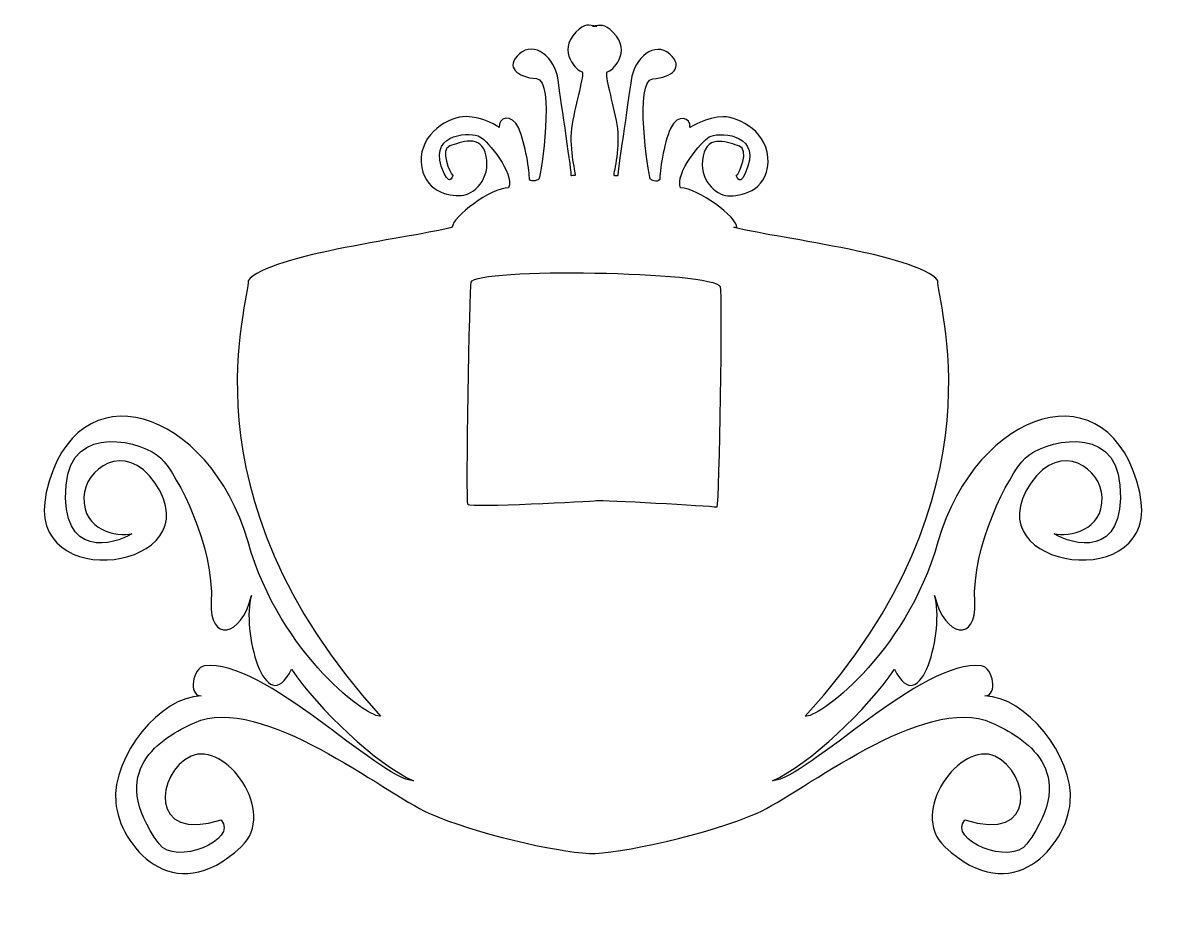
# Model space of a CAD drawing. Header units: centimetres. Extents: x -11 to 11, y -8.9 to 8.2.
import ezdxf

# ---------------------------------------------------------------- set-up
doc = ezdxf.new("R2010")
doc.units = ezdxf.units.CM
doc.header["$MEASUREMENT"] = 0
doc.layers.add('Camada 1', color=7, linetype='Continuous')

msp = doc.modelspace()

# ---------------------------------------------------------------- linework, layer by layer
at = {"layer": 'Camada 1'}
for points, knots in [([(2.71203, 4.28466), (3.35775, 4.09096), (6.26351, 3.76809), (6.65094, 3.25151), (6.65094, 3.25151), (6.58638, 2.92864), (8.03249, -0.81778), (4.09358, -5.14414), (4.09358, -5.14414), (4.28731, -5.2087), (6.01612, -4.0036), (6.65094, -1.78512), (6.65094, -1.78512), (7.38929, 0.79539), (9.98681, 1.6224), (10.54016, -0.83437), (10.54016, -0.83437), (10.99284, -2.84438), (7.29872, -2.31926), (8.43958, -0.65326), (8.43958, -0.65326), (9.0305, 0.20963), (9.80703, -0.39661), (9.81578, -0.92493), (9.81578, -0.92493), (9.8339, -1.57684), (9.17909, -1.68111), (8.8923, -1.6311), (8.8923, -1.6311), (9.21824, -1.8303), (10.27507, -2.14169), (10.15984, -0.68945), (10.15984, -0.68945), (10.06298, 0.53189), (8.65267, 0.15208), (8.3298, -0.17076), (8.3298, -0.17076), (8.00696, -0.49363), (7.2971, -1.88441), (7.36124, -2.94738), (7.36124, -2.94738), (7.40738, -3.71353), (6.7736, -3.64109), (6.58638, -2.81821), (6.58638, -2.81821), (6.78008, -3.46393), (6.32807, -5.27196), (5.81152, -4.23878), (5.81152, -4.23878), (5.29495, -5.01367), (4.1701, -6.07065), (3.4598, -6.39349), (3.4598, -6.39349), (4.1701, -6.32893), (6.33709, -4.02968), (7.49038, -4.17419), (7.49038, -4.17419), (7.71525, -4.20237), (7.81325, -4.75535), (7.55494, -4.75535), (7.55494, -4.75535), (8.33094, -4.76374), (9.27801, -5.90462), (9.20015, -6.80992), (9.20015, -6.80992), (9.13059, -7.61804), (8.10332, -8.90518), (6.78009, -7.66103), (6.78009, -7.66103), (6.06738, -6.99103), (7.0928, -5.61271), (7.74865, -5.91764), (7.74865, -5.91764), (8.42143, -6.23046), (8.58812, -7.59645), (7.16752, -7.14451), (7.16752, -7.14451), (6.82793, -7.53427), (8.05311, -8.03634), (8.36714, -7.60666), (8.36714, -7.60666), (9.39931, -6.19426), (8.32256, -5.55921), (7.68409, -5.27192), (7.68409, -5.27192), (6.39263, -4.69076), (4.02302, -6.63323), (3.16405, -7.01539), (3.16405, -7.01539), (2.28262, -7.4074), (0.44966, -7.81377), (-0.07038, -7.79017), (-0.07038, -7.79017), (-0.72001, -7.7608), (-2.28261, -7.4074), (-3.16405, -7.01539), (-3.16405, -7.01539), (-4.02305, -6.63325), (-6.39265, -4.69079), (-7.68411, -5.27192), (-7.68411, -5.27192), (-8.32258, -5.5592), (-9.3993, -6.19426), (-8.36716, -7.60666), (-8.36716, -7.60666), (-8.05313, -8.03634), (-6.82797, -7.5343), (-7.16754, -7.14451), (-7.16754, -7.14451), (-8.58811, -7.59644), (-8.42153, -6.23045), (-7.7487, -5.91764), (-7.7487, -5.91764), (-7.09288, -5.61271), (-6.06743, -6.991), (-6.78011, -7.66103), (-6.78011, -7.66103), (-8.10334, -8.90518), (-9.13062, -7.61804), (-9.20017, -6.80992), (-9.20017, -6.80992), (-9.27812, -5.9046), (-8.33096, -4.76374), (-7.55496, -4.75535), (-7.55496, -4.75535), (-7.81325, -4.75535), (-7.71527, -4.2024), (-7.4904, -4.17419), (-7.4904, -4.17419), (-6.33713, -4.02967), (-4.17012, -6.3289), (-3.45982, -6.39349), (-3.45982, -6.39349), (-4.17012, -6.07065), (-5.29494, -5.01366), (-5.81152, -4.23878), (-5.81152, -4.23878), (-6.32809, -5.27195), (-6.78011, -3.46392), (-6.58641, -2.81821), (-6.58641, -2.81821), (-6.77368, -3.64109), (-7.40744, -3.71353), (-7.36127, -2.94738), (-7.36127, -2.94738), (-7.29721, -1.88439), (-8.00699, -0.49363), (-8.32986, -0.17076), (-8.32986, -0.17076), (-8.65273, 0.15208), (-10.06307, 0.53189), (-10.1599, -0.68945), (-10.1599, -0.68945), (-10.27507, -2.1417), (-9.21827, -1.83031), (-8.89233, -1.6311), (-8.89233, -1.6311), (-9.17911, -1.68111), (-9.8339, -1.57681), (-9.81588, -0.92493), (-9.81588, -0.92493), (-9.80707, -0.39661), (-9.03054, 0.20963), (-8.43962, -0.65326), (-8.43962, -0.65326), (-7.29882, -2.31926), (-10.99285, -2.84435), (-10.54017, -0.83437), (-10.54017, -0.83437), (-9.98685, 1.62239), (-7.38938, 0.79538), (-6.65095, -1.78512), (-6.65095, -1.78512), (-6.01619, -4.0036), (-4.28737, -5.20872), (-4.09367, -5.14414), (-4.09367, -5.14414), (-8.03258, -0.81778), (-6.58639, 2.92864), (-6.65095, 3.25151), (-6.65095, 3.25151), (-6.26352, 3.76808), (-3.35776, 4.09095), (-2.71204, 4.28466), (-2.71204, 4.28466), (-2.71596, 4.47683), (-1.97004, 5.04375), (-1.62685, 5.04375), (-1.62685, 5.04375), (-1.50747, 5.32722), (-2.02968, 5.93894), (-2.17888, 6.02845), (-2.17888, 6.02845), (-2.32808, 6.11796), (-3.13635, 6.11716), (-2.92487, 5.46153), (-2.92487, 5.46153), (-2.77567, 4.99904), (-2.70109, 5.28249), (-2.70109, 5.28249), (-2.70109, 5.28249), (-2.76073, 5.31234), (-2.95469, 5.78975), (-2.76073, 5.84944), (-2.76073, 5.84944), (-2.56677, 5.90913), (-2.14907, 6.10307), (-2.05953, 5.65547), (-2.05953, 5.65547), (-1.96999, 5.20787), (-2.29826, 4.90948), (-2.537, 4.89458), (-2.537, 4.89458), (-2.77568, 4.87968), (-3.28299, 4.96922), (-3.31276, 5.53614), (-3.31276, 5.53614), (-3.34266, 6.10306), (-2.76081, 6.41638), (-2.44747, 6.41638), (-2.44747, 6.41638), (-2.13413, 6.41638), (-1.80591, 6.20752), (-1.80591, 6.20752), (-1.80591, 6.20752), (-1.83573, 6.40146), (-1.56718, 6.49097), (-1.43293, 6.19257), (-1.43293, 6.19257), (-1.29868, 5.89417), (-1.22401, 5.34212), (-1.22401, 5.20787), (-1.22401, 5.20787), (-1.1793, 5.13328), (-1.04505, 5.20787), (-1.04505, 5.20787), (-1.04505, 5.20787), (-1.00028, 5.31233), (-0.72975, 7.11864), (-1.08982, 7.14742), (-1.08982, 7.14742), (-1.46275, 7.17724), (-1.70148, 7.3712), (-1.41798, 7.62483), (-1.41798, 7.62483), (-1.13453, 7.87849), (-0.7317, 7.56519), (-0.67199, 7.1176), (-0.67199, 7.1176), (-0.61235, 6.67), (-0.40349, 5.29737), (-0.41839, 5.28248), (-0.41839, 5.28248), (-0.43334, 5.26756), (-0.34386, 5.28248), (-0.34386, 5.28248), (-0.34386, 5.28248), (-0.34386, 5.35707), (-0.47803, 5.8494), (-0.4035, 6.26718), (-0.4035, 6.26718), (-0.32883, 6.68493), (-0.16477, 7.22203), (-0.20953, 7.28172), (-0.20953, 7.28172), (-0.29907, 7.28172), (-0.70189, 7.66963), (-0.32883, 8.04261), (-0.32883, 8.04261), (-0.14735, 8.22411), (-0.09015, 8.17689), (0.074, 8.16194), (0.074, 8.16194), (0.074, 8.16194), (-0.01212, 8.15787), (-0.01212, 8.15787), (-0.01212, 8.15787), (0.15197, 8.17282), (0.20923, 8.22005), (0.39068, 8.03854), (0.39068, 8.03854), (0.76364, 7.66556), (0.36086, 7.27765), (0.27138, 7.27765), (0.27138, 7.27765), (0.22661, 7.21796), (0.39068, 6.68086), (0.46529, 6.26311), (0.46529, 6.26311), (0.53988, 5.84533), (0.40563, 5.35302), (0.40563, 5.27841), (0.40563, 5.27841), (0.40563, 5.27841), (0.49511, 5.26349), (0.48022, 5.27841), (0.48022, 5.27841), (0.46532, 5.29331), (0.67419, 6.66594), (0.73385, 7.11353), (0.73385, 7.11353), (0.79349, 7.56113), (1.19632, 7.87442), (1.47982, 7.62076), (1.47982, 7.62076), (1.76335, 7.3671), (1.52459, 7.17316), (1.15155, 7.14335), (1.15155, 7.14335), (0.79161, 7.11456), (1.06199, 5.30825), (1.10678, 5.20377), (1.10678, 5.20377), (1.10678, 5.20377), (1.24108, 5.12918), (1.28588, 5.20377), (1.28588, 5.20377), (1.28588, 5.33802), (1.36041, 5.89007), (1.49474, 6.18847), (1.49474, 6.18847), (1.62904, 6.48687), (1.89757, 6.39736), (1.8678, 6.20342), (1.8678, 6.20342), (1.8678, 6.20342), (2.19596, 6.41228), (2.50936, 6.41228), (2.50936, 6.41228), (2.82265, 6.41228), (3.40442, 6.09899), (3.37465, 5.53204), (3.37465, 5.53204), (3.34475, 4.96512), (2.83752, 4.87556), (2.59879, 4.89048), (2.59879, 4.89048), (2.36016, 4.90538), (2.03189, 5.20377), (2.12143, 5.65137), (2.12143, 5.65137), (2.21086, 6.09897), (2.62869, 5.90503), (2.82266, 5.84534), (2.82266, 5.84534), (3.01663, 5.78565), (2.82266, 5.30824), (2.763, 5.27839), (2.763, 5.27839), (2.763, 5.27839), (2.83753, 4.99494), (2.98673, 5.45743), (2.98673, 5.45743), (3.19821, 6.11307), (2.38994, 6.11389), (2.24074, 6.02438), (2.24074, 6.02438), (2.09154, 5.93487), (1.56944, 5.32315), (1.68874, 5.03968), (1.68874, 5.03968), (2.03193, 5.03968), (2.7779, 4.47273), (2.77401, 4.28059), (2.77401, 4.28059), (2.77401, 4.28059), (2.71203, 4.28466), (2.71203, 4.28466)], [0, 0, 0, 0, 0.01075269, 0.01075269, 0.01075269, 0.01075269, 0.02150538, 0.02150538, 0.02150538, 0.02150538, 0.03225806, 0.03225806, 0.03225806, 0.03225806, 0.04301075, 0.04301075, 0.04301075, 0.04301075, 0.05376344, 0.05376344, 0.05376344, 0.05376344, 0.06451613, 0.06451613, 0.06451613, 0.06451613, 0.07526882, 0.07526882, 0.07526882, 0.07526882, 0.08602151, 0.08602151, 0.08602151, 0.08602151, 0.09677419, 0.09677419, 0.09677419, 0.09677419, 0.10752688, 0.10752688, 0.10752688, 0.10752688, 0.11827957, 0.11827957, 0.11827957, 0.11827957, 0.12903226, 0.12903226, 0.12903226, 0.12903226, 0.13978495, 0.13978495, 0.13978495, 0.13978495, 0.15053763, 0.15053763, 0.15053763, 0.15053763, 0.16129032, 0.16129032, 0.16129032, 0.16129032, 0.17204301, 0.17204301, 0.17204301, 0.17204301, 0.1827957, 0.1827957, 0.1827957, 0.1827957, 0.19354839, 0.19354839, 0.19354839, 0.19354839, 0.20430108, 0.20430108, 0.20430108, 0.20430108, 0.21505376, 0.21505376, 0.21505376, 0.21505376, 0.22580645, 0.22580645, 0.22580645, 0.22580645, 0.23655914, 0.23655914, 0.23655914, 0.23655914, 0.24731183, 0.24731183, 0.24731183, 0.24731183, 0.25806452, 0.25806452, 0.25806452, 0.25806452, 0.2688172, 0.2688172, 0.2688172, 0.2688172, 0.27956989, 0.27956989, 0.27956989, 0.27956989, 0.29032258, 0.29032258, 0.29032258, 0.29032258, 0.30107527, 0.30107527, 0.30107527, 0.30107527, 0.31182796, 0.31182796, 0.31182796, 0.31182796, 0.32258065, 0.32258065, 0.32258065, 0.32258065, 0.33333333, 0.33333333, 0.33333333, 0.33333333, 0.34408602, 0.34408602, 0.34408602, 0.34408602, 0.35483871, 0.35483871, 0.35483871, 0.35483871, 0.3655914, 0.3655914, 0.3655914, 0.3655914, 0.37634409, 0.37634409, 0.37634409, 0.37634409, 0.38709677, 0.38709677, 0.38709677, 0.38709677, 0.39784946, 0.39784946, 0.39784946, 0.39784946, 0.40860215, 0.40860215, 0.40860215, 0.40860215, 0.41935484, 0.41935484, 0.41935484, 0.41935484, 0.43010753, 0.43010753, 0.43010753, 0.43010753, 0.44086022, 0.44086022, 0.44086022, 0.44086022, 0.4516129, 0.4516129, 0.4516129, 0.4516129, 0.46236559, 0.46236559, 0.46236559, 0.46236559, 0.47311828, 0.47311828, 0.47311828, 0.47311828, 0.48387097, 0.48387097, 0.48387097, 0.48387097, 0.49462366, 0.49462366, 0.49462366, 0.49462366, 0.50537634, 0.50537634, 0.50537634, 0.50537634, 0.51612903, 0.51612903, 0.51612903, 0.51612903, 0.52688172, 0.52688172, 0.52688172, 0.52688172, 0.53763441, 0.53763441, 0.53763441, 0.53763441, 0.5483871, 0.5483871, 0.5483871, 0.5483871, 0.55913978, 0.55913978, 0.55913978, 0.55913978, 0.56989247, 0.56989247, 0.56989247, 0.56989247, 0.58064516, 0.58064516, 0.58064516, 0.58064516, 0.59139785, 0.59139785, 0.59139785, 0.59139785, 0.60215054, 0.60215054, 0.60215054, 0.60215054, 0.61290323, 0.61290323, 0.61290323, 0.61290323, 0.62365591, 0.62365591, 0.62365591, 0.62365591, 0.6344086, 0.6344086, 0.6344086, 0.6344086, 0.64516129, 0.64516129, 0.64516129, 0.64516129, 0.65591398, 0.65591398, 0.65591398, 0.65591398, 0.66666667, 0.66666667, 0.66666667, 0.66666667, 0.67741935, 0.67741935, 0.67741935, 0.67741935, 0.68817204, 0.68817204, 0.68817204, 0.68817204, 0.69892473, 0.69892473, 0.69892473, 0.69892473, 0.70967742, 0.70967742, 0.70967742, 0.70967742, 0.72043011, 0.72043011, 0.72043011, 0.72043011, 0.7311828, 0.7311828, 0.7311828, 0.7311828, 0.74193548, 0.74193548, 0.74193548, 0.74193548, 0.75268817, 0.75268817, 0.75268817, 0.75268817, 0.76344086, 0.76344086, 0.76344086, 0.76344086, 0.77419355, 0.77419355, 0.77419355, 0.77419355, 0.78494624, 0.78494624, 0.78494624, 0.78494624, 0.79569892, 0.79569892, 0.79569892, 0.79569892, 0.80645161, 0.80645161, 0.80645161, 0.80645161, 0.8172043, 0.8172043, 0.8172043, 0.8172043, 0.82795699, 0.82795699, 0.82795699, 0.82795699, 0.83870968, 0.83870968, 0.83870968, 0.83870968, 0.84946237, 0.84946237, 0.84946237, 0.84946237, 0.86021505, 0.86021505, 0.86021505, 0.86021505, 0.87096774, 0.87096774, 0.87096774, 0.87096774, 0.88172043, 0.88172043, 0.88172043, 0.88172043, 0.89247312, 0.89247312, 0.89247312, 0.89247312, 0.90322581, 0.90322581, 0.90322581, 0.90322581, 0.91397849, 0.91397849, 0.91397849, 0.91397849, 0.92473118, 0.92473118, 0.92473118, 0.92473118, 0.93548387, 0.93548387, 0.93548387, 0.93548387, 0.94623656, 0.94623656, 0.94623656, 0.94623656, 0.95698925, 0.95698925, 0.95698925, 0.95698925, 0.96774194, 0.96774194, 0.96774194, 0.96774194, 0.97849462, 0.97849462, 0.97849462, 0.97849462, 1, 1, 1, 1]), ([(-2.34781, 3.22466), (-2.3757, 3.1179), (-2.45886, -1.00703), (-2.40948, -1.06873), (-2.40948, -1.06873), (-2.36016, -1.1304), (-0.04074, -1.00706), (0.07025, -0.9947), (0.07025, -0.9947), (0.18135, -0.98234), (2.22925, -1.09336), (2.38967, -1.11805), (2.38967, -1.11805), (2.42669, -0.9947), (2.4982, 3.01334), (2.45134, 3.1383), (2.45134, 3.1383), (2.34035, 3.4344), (-2.27378, 3.50843), (-2.34781, 3.22466)], [0, 0, 0, 0, 0.16666667, 0.16666667, 0.16666667, 0.16666667, 0.33333333, 0.33333333, 0.33333333, 0.33333333, 0.5, 0.5, 0.5, 0.5, 0.66666667, 0.66666667, 0.66666667, 0.66666667, 1, 1, 1, 1])]:
    msp.add_open_spline(points, degree=3, knots=knots, dxfattribs=at)

doc.saveas('drawing.dxf')
